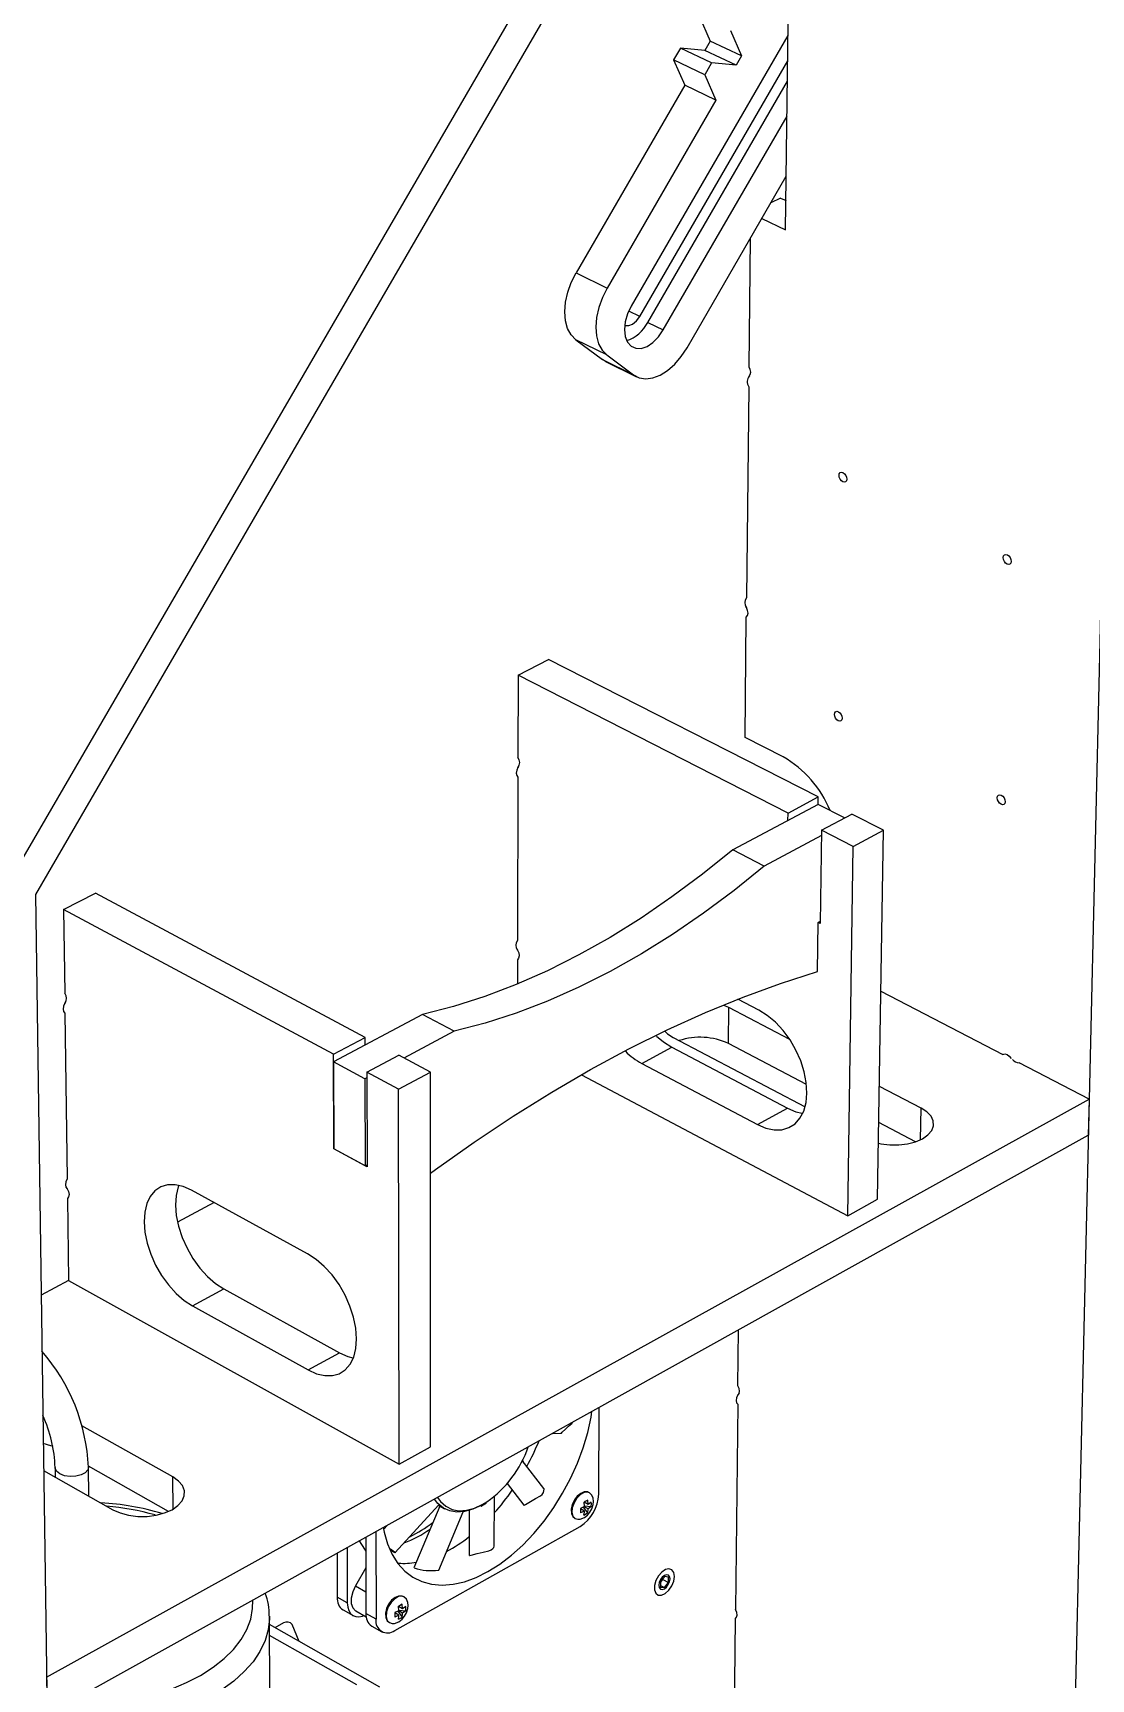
# Model space of a CAD drawing. Extents: x 0 to 154, y 0 to 214.
# Drawn here: x 91.3 to 125.6, y 113.3 to 166.6 of the extents above; entities that cross this region are included whole.
import ezdxf

# ---------------------------------------------------------------- set-up
doc = ezdxf.new("R2010")
doc.units = 0
doc.layers.get('0').update_dxf_attribs({"linetype": 'CONTINUOUS'})

msp = doc.modelspace()

# ---------------------------------------------------------------- linework, layer by layer
at = {"color": 7, "linetype": 'CONTINUOUS'}
for p, q in [((90.284, 138.702), (123.77, 196.37)), ((124.473, 195.738), (91.381, 138.729)), ((126.935, 193.446), (124.726, 98.511)), ((115.679, 160.253), (115.93, 181.02)), ((112.876, 167.185), (113.24, 166.36)), ((115.755, 166.547), (110.679, 157.782)), ((113.24, 166.36), (113.065, 166.059)), ((114.252, 165.88), (113.24, 166.36)), ((113.889, 166.707), (114.252, 165.88)), ((112.269, 166.138), (112.046, 165.754)), ((113.281, 165.658), (112.269, 166.138)), ((113.065, 166.059), (112.269, 166.138)), ((114.077, 165.579), (113.065, 166.059)), ((114.252, 165.88), (114.077, 165.579)), ((110.953, 157.446), (115.745, 165.722)), ((113.058, 165.273), (112.046, 165.754)), ((112.046, 165.754), (112.411, 164.931)), ((113.281, 165.658), (113.058, 165.273)), ((113.058, 165.273), (113.423, 164.449)), ((114.077, 165.579), (113.281, 165.658)), ((112.411, 164.931), (108.893, 158.858)), ((111.212, 157.253), (115.737, 165.07)), ((113.423, 164.449), (112.411, 164.931)), ((113.423, 164.449), (109.899, 158.366)), ((111.714, 157.007), (115.724, 163.934)), ((112.486, 156.428), (115.7, 161.983)), ((115.518, 161.28), (115.203, 161.123)), ((115.518, 161.28), (115.691, 161.197)), ((114.913, 160.622), (115.679, 160.253)), ((114.494, 155.807), (114.539, 159.977)), ((108.893, 158.858), (109.899, 158.366)), ((111.212, 157.253), (111.714, 157.007)), ((109.886, 156.198), (108.882, 156.692)), ((108.882, 156.692), (109.748, 156.05)), ((109.886, 156.198), (110.751, 155.556)), ((109.748, 156.05), (110.751, 155.556)), ((109.848, 155.989), (109.748, 156.05)), ((109.848, 155.989), (110.851, 155.494)), ((114.487, 155.168), (114.412, 148.335)), ((114.363, 143.812), (114.406, 147.706)), ((107.018, 145.832), (108, 146.339)), ((116.738, 141.886), (108, 146.339)), ((107.018, 145.832), (107.01, 143.161)), ((115.756, 141.365), (107.018, 145.832)), ((115.597, 143.184), (114.363, 143.812)), ((107.008, 142.529), (106.993, 137.24)), ((115.756, 141.365), (116.738, 141.886)), ((116.734, 141.644), (116.738, 141.886)), ((116.734, 141.644), (113.966, 140.174)), ((115.753, 141.123), (115.756, 141.365)), ((117.589, 141.208), (116.734, 141.644)), ((116.841, 140.81), (117.823, 141.332)), ((118.848, 140.81), (117.823, 141.332)), ((116.841, 140.81), (116.8, 137.792)), ((117.867, 140.286), (116.841, 140.81)), ((117.867, 140.286), (118.848, 140.81)), ((118.659, 128.857), (118.848, 140.81)), ((116.839, 140.635), (114.988, 139.649)), ((117.69, 128.32), (117.867, 140.286)), ((114.988, 139.649), (113.966, 140.174)), ((91.381, 138.729), (92.231, 78.7)), ((92.292, 138.239), (93.322, 138.77)), ((102.06, 134.101), (93.322, 138.77)), ((92.292, 138.239), (92.328, 135.527)), ((101.03, 133.555), (92.292, 138.239)), ((116.715, 136.234), (116.737, 137.825)), ((116.737, 137.825), (116.801, 137.86)), ((116.8, 137.792), (116.737, 137.825)), ((106.991, 136.616), (106.989, 135.827)), ((118.766, 135.597), (122.716, 133.551)), ((92.337, 134.885), (92.407, 129.516)), ((113.839, 135.065), (113.676, 135.138)), ((113.827, 133.901), (113.839, 135.065)), ((115.811, 134.034), (113.839, 135.065)), ((114.811, 134.985), (114.136, 135.337)), ((103.917, 134.841), (101.031, 133.309)), ((104.939, 134.298), (103.917, 134.841)), ((101.03, 133.555), (102.06, 134.101)), ((102.06, 133.855), (102.06, 134.101)), ((104.939, 134.298), (103.312, 133.431)), ((112.039, 134.095), (116.309, 131.85)), ((116.355, 132.574), (113.827, 133.901)), ((101.042, 130.494), (101.03, 133.555)), ((102.053, 132.761), (101.031, 133.309)), ((101.031, 133.309), (101.042, 130.494)), ((102.116, 132.973), (103.146, 133.521)), ((104.171, 132.973), (103.146, 133.521)), ((111.021, 133.257), (111.992, 133.781)), ((111.992, 133.781), (115.739, 131.809)), ((122.726, 133.557), (122.716, 133.551)), ((125.508, 132.105), (123.241, 133.279)), ((102.117, 132.795), (102.053, 132.761)), ((102.053, 132.761), (102.06, 129.943)), ((103.142, 132.423), (102.116, 132.973)), ((102.116, 132.973), (102.124, 129.908)), ((103.142, 132.423), (104.171, 132.973)), ((104.174, 120.839), (104.171, 132.973)), ((109.069, 132.892), (117.69, 128.32)), ((111.021, 133.257), (114.769, 131.279)), ((103.158, 120.276), (103.142, 132.423)), ((120.067, 131.809), (118.717, 132.515)), ((91.74, 113.383), (125.508, 132.105)), ((114.769, 131.279), (115.739, 131.809)), ((125.508, 132.105), (125.48, 130.934)), ((119.888, 130.721), (118.699, 131.345)), ((91.757, 112.171), (125.48, 130.934)), ((102.06, 129.943), (101.042, 130.494)), ((102.124, 129.908), (101.042, 130.494)), ((102.06, 129.943), (102.124, 129.977)), ((100.196, 127.092), (96.432, 129.152)), ((92.416, 128.883), (92.451, 126.226)), ((97.168, 128.749), (95.983, 128.115)), ((117.69, 128.32), (118.659, 128.857)), ((92.451, 126.226), (91.565, 125.752)), ((92.451, 126.226), (103.158, 120.276)), ((96.465, 125.404), (97.482, 125.953)), ((97.482, 125.953), (101.23, 123.886)), ((96.465, 125.404), (100.213, 123.33)), ((114.135, 122.818), (114.155, 124.633)), ((100.213, 123.33), (101.23, 123.886)), ((109.625, 119.307), (109.642, 122.122)), ((114.129, 122.224), (114.056, 115.57)), ((95.828, 119.866), (92.883, 121.522)), ((108.125, 121.278), (108.405, 121.282)), ((103.158, 120.276), (104.174, 120.839)), ((91.645, 120.074), (93.892, 118.804)), ((92.018, 120.168), (92.022, 119.861)), ((95.695, 118.751), (93.094, 120.217)), ((93.107, 119.247), (93.096, 120.183)), ((107.85, 119.494), (107.15, 120.4)), ((107.157, 120.414), (107.178, 120.364)), ((106.657, 119.651), (107.201, 118.95)), ((103.034, 117.416), (104.435, 118.95)), ((104.475, 118.923), (103.639, 116.925)), ((104.432, 118.947), (104.627, 118.838)), ((105.809, 118.917), (105.82, 118.923)), ((105.82, 118.923), (105.853, 118.94)), ((105.853, 118.94), (105.99, 119.022)), ((106.241, 117.633), (106.244, 119.238)), ((109.163, 118.905), (109.032, 118.848)), ((109.125, 118.888), (109.266, 118.7)), ((109.163, 118.905), (109.149, 119.051)), ((109.282, 118.972), (109.15, 119.045)), ((109.281, 118.83), (109.153, 118.901)), ((109.161, 118.928), (109.383, 118.904)), ((109.282, 118.972), (109.268, 119.118)), ((104.443, 116.851), (105.233, 118.738)), ((105.43, 118.781), (105.428, 117.327)), ((109.162, 118.763), (109.031, 118.706)), ((109.162, 118.763), (109.032, 118.835)), ((102.078, 117.914), (102.085, 115.445)), ((102.405, 118.095), (102.411, 115.26)), ((102.787, 118.308), (102.656, 118.165)), ((103.02, 114.891), (109.027, 118.267)), ((101.151, 117.398), (101.156, 115.969)), ((101.476, 117.578), (101.481, 115.785)), ((102.081, 116.919), (101.744, 116.335)), ((111.625, 116.477), (111.623, 116.301)), ((111.623, 116.301), (111.751, 116.285)), ((111.624, 116.356), (111.751, 116.285)), ((111.754, 116.638), (111.625, 116.477)), ((111.625, 116.451), (111.701, 116.546)), ((111.701, 116.546), (111.701, 116.572)), ((111.701, 116.546), (111.88, 116.447)), ((111.751, 116.285), (111.88, 116.447)), ((111.882, 116.623), (111.754, 116.638)), ((111.88, 116.447), (111.882, 116.623)), ((101.481, 115.785), (101.156, 115.969)), ((103.149, 115.53), (103.135, 115.678)), ((103.271, 115.598), (103.135, 115.675)), ((103.271, 115.598), (103.256, 115.746)), ((98.96, 115.354), (98.96, 115.332)), ((98.976, 112.82), (98.96, 115.332)), ((101.344, 115.561), (101.669, 115.378)), ((101.753, 115.527), (102.093, 115.335)), ((102.411, 115.26), (102.085, 115.445)), ((103.149, 115.53), (103.016, 115.472)), ((103.15, 115.388), (103.016, 115.463)), ((103.15, 115.388), (103.016, 115.33)), ((103.115, 115.515), (103.257, 115.326)), ((103.271, 115.456), (103.145, 115.527)), ((103.147, 115.557), (103.375, 115.531)), ((113.938, 104.67), (114.053, 115.278)), ((102.532, 113.057), (98.962, 115.084)), ((99.412, 115.137), (99.138, 114.984)), ((99.925, 114.537), (99.7, 115.091)), ((102.272, 115.037), (102.598, 114.853)), ((91.74, 113.383), (91.757, 112.171))]:
    msp.add_line(p, q, dxfattribs=at)
at = {"color": 8, "linetype": 'CONTINUOUS'}
for p, q in [((110.953, 157.446), (110.597, 157.62)), ((120.049, 130.787), (120.067, 131.809)), ((95.838, 118.824), (95.828, 119.866)), ((105.872, 118.981), (106, 119.058)), ((101.744, 116.335), (102.083, 116.144)), ((101.787, 113.132), (98.964, 114.737))]:
    msp.add_line(p, q, dxfattribs=at)
at = {"color": 7, "linetype": 'CONTINUOUS'}
for points in [[(108.882, 156.692), (108.729, 156.847), (108.616, 157.055), (108.547, 157.307), (108.525, 157.594), (108.55, 157.904), (108.622, 158.227), (108.737, 158.549), (108.893, 158.858)], [(109.899, 158.366), (109.744, 158.057), (109.628, 157.734), (109.556, 157.411), (109.53, 157.1), (109.552, 156.813), (109.621, 156.56), (109.734, 156.353), (109.886, 156.198)], [(110.679, 157.782), (110.56, 157.532), (110.485, 157.274), (110.458, 157.024), (110.482, 156.799), (110.554, 156.614), (110.671, 156.483), (110.823, 156.414), (111, 156.412), (111.191, 156.477), (111.382, 156.604), (111.56, 156.784), (111.714, 157.007)], [(110.462, 157.166), (110.48, 157.158), (110.596, 157.149), (110.724, 157.199), (110.848, 157.302), (110.953, 157.446)], [(110.751, 155.556), (110.936, 155.46), (111.147, 155.426), (111.377, 155.455), (111.616, 155.547), (111.855, 155.696), (112.086, 155.899), (112.299, 156.146), (112.486, 156.428)], [(117.408, 152.299), (117.418, 152.352), (117.446, 152.388), (117.487, 152.4), (117.536, 152.388), (117.584, 152.353), (117.624, 152.3), (117.651, 152.238), (117.659, 152.176), (117.649, 152.123), (117.621, 152.087), (117.58, 152.075), (117.531, 152.087), (117.484, 152.122), (117.443, 152.175), (117.417, 152.237), (117.408, 152.299)], [(122.73, 149.639), (122.741, 149.692), (122.769, 149.728), (122.811, 149.74), (122.861, 149.727), (122.909, 149.692), (122.95, 149.639), (122.977, 149.576), (122.985, 149.513), (122.975, 149.46), (122.946, 149.425), (122.904, 149.412), (122.855, 149.425), (122.806, 149.461), (122.765, 149.514), (122.738, 149.576), (122.73, 149.639)], [(114.406, 147.706), (114.447, 147.758), (114.462, 147.836), (114.448, 147.928), (114.409, 148.02), (114.39, 148.049)], [(117.26, 144.561), (117.27, 144.613), (117.298, 144.647), (117.339, 144.659), (117.387, 144.646), (117.434, 144.611), (117.474, 144.558), (117.501, 144.497), (117.509, 144.435), (117.499, 144.384), (117.471, 144.349), (117.431, 144.338), (117.383, 144.35), (117.335, 144.386), (117.295, 144.438), (117.269, 144.5), (117.26, 144.561)], [(107.026, 142.872), (107.009, 142.845), (106.969, 142.752), (106.955, 142.659), (106.969, 142.581), (107.008, 142.529)], [(122.536, 141.859), (122.546, 141.911), (122.575, 141.946), (122.617, 141.957), (122.665, 141.944), (122.714, 141.908), (122.754, 141.855), (122.781, 141.793), (122.789, 141.731), (122.778, 141.679), (122.75, 141.645), (122.708, 141.634), (122.659, 141.647), (122.611, 141.683), (122.571, 141.736), (122.544, 141.798), (122.536, 141.859)], [(113.966, 140.174), (112.988, 139.385), (111.998, 138.648), (110.999, 137.965), (109.991, 137.338), (108.979, 136.769), (107.963, 136.259), (106.947, 135.81), (105.932, 135.423), (104.922, 135.1), (103.917, 134.841)], [(114.988, 139.649), (114.009, 138.857), (113.019, 138.118), (112.019, 137.433), (111.012, 136.805), (110, 136.234), (108.984, 135.722), (107.968, 135.272), (106.954, 134.883), (105.943, 134.558), (104.939, 134.298)], [(106.975, 136.955), (106.992, 136.928), (107.032, 136.835), (107.046, 136.744), (107.031, 136.667), (106.991, 136.616)], [(104.172, 129.698), (104.34, 129.821), (105.595, 130.71), (106.851, 131.546), (108.106, 132.328), (109.358, 133.055), (110.605, 133.727), (111.846, 134.342), (113.08, 134.901), (114.303, 135.403), (115.516, 135.847), (116.715, 136.234)], [(92.355, 135.241), (92.332, 135.206), (92.292, 135.111), (92.278, 135.016), (92.294, 134.937), (92.337, 134.885)], [(114.769, 131.279), (115.042, 131.163), (115.308, 131.106), (115.558, 131.111), (115.786, 131.177), (115.983, 131.303), (116.144, 131.484), (116.264, 131.715), (116.34, 131.99), (116.368, 132.299), (116.348, 132.634), (116.281, 132.985), (116.168, 133.339), (116.013, 133.688), (115.821, 134.019), (115.598, 134.323), (115.35, 134.59), (115.085, 134.813), (114.811, 134.985)], [(111.501, 134.135), (111.723, 133.951), (111.992, 133.781)], [(111.782, 134.286), (111.856, 134.215), (112.039, 134.095)], [(122.716, 133.551), (122.778, 133.567), (122.851, 133.546), (122.922, 133.492), (122.983, 133.413)], [(115.739, 131.809), (116.013, 131.693), (116.211, 131.645)], [(118.688, 130.67), (118.767, 130.654), (119.054, 130.619), (119.346, 130.619), (119.63, 130.654), (119.89, 130.722), (120.114, 130.82), (120.29, 130.943), (120.41, 131.084), (120.468, 131.237), (120.46, 131.394), (120.388, 131.546), (120.255, 131.687), (120.067, 131.809)], [(92.407, 129.516), (92.367, 129.421), (92.353, 129.328), (92.369, 129.25), (92.412, 129.2), (92.416, 129.197)], [(92.37, 129.26), (92.412, 129.2), (92.452, 129.105), (92.468, 129.012), (92.455, 128.934), (92.416, 128.883)], [(96.432, 129.152), (96.162, 129.271), (95.901, 129.33), (95.657, 129.326), (95.437, 129.259), (95.248, 129.133), (95.095, 128.95), (94.984, 128.717), (94.918, 128.44), (94.897, 128.128), (94.924, 127.79), (94.997, 127.437), (95.114, 127.079), (95.272, 126.727), (95.465, 126.392), (95.688, 126.083), (95.934, 125.81), (96.195, 125.582), (96.465, 125.404)], [(96.021, 129.307), (96.004, 129.26), (95.937, 128.984), (95.917, 128.672), (95.943, 128.335), (96.016, 127.982), (96.133, 127.625), (96.29, 127.273), (96.482, 126.938), (96.705, 126.63), (96.951, 126.358), (97.213, 126.13), (97.482, 125.953)], [(100.213, 123.33), (100.486, 123.208), (100.75, 123.146), (100.998, 123.146), (101.223, 123.209), (101.417, 123.333), (101.574, 123.514), (101.689, 123.747), (101.76, 124.025), (101.783, 124.339), (101.758, 124.679), (101.685, 125.036), (101.568, 125.398), (101.409, 125.754), (101.213, 126.094), (100.986, 126.407), (100.736, 126.682), (100.47, 126.913), (100.196, 127.092)], [(101.23, 123.886), (101.503, 123.764), (101.66, 123.72)], [(114.129, 122.519), (114.132, 122.521), (114.172, 122.568), (114.186, 122.641), (114.173, 122.729), (114.135, 122.818)], [(114.174, 122.582), (114.132, 122.521), (114.093, 122.432), (114.079, 122.344), (114.091, 122.271), (114.129, 122.224)], [(102.645, 118.229), (102.675, 118.074), (102.784, 117.695), (102.933, 117.356), (103.122, 117.062), (103.347, 116.816), (103.606, 116.621), (103.895, 116.479), (104.21, 116.393), (104.549, 116.363), (104.905, 116.39), (105.275, 116.472), (105.654, 116.609), (106.038, 116.8), (106.421, 117.04), (106.799, 117.328), (107.168, 117.66), (107.522, 118.032), (107.857, 118.438), (108.17, 118.875), (108.456, 119.336), (108.711, 119.816), (108.934, 120.309), (109.12, 120.808), (109.269, 121.309), (109.376, 121.804), (109.407, 121.991)], [(108.411, 121.3), (108.404, 121.287), (108.403, 121.285), (108.403, 121.284), (108.403, 121.283), (108.403, 121.282), (108.404, 121.282), (108.404, 121.282), (108.405, 121.282), (108.406, 121.282), (108.414, 121.286), (108.443, 121.311), (108.549, 121.414), (108.651, 121.512), (108.753, 121.598), (108.781, 121.643)], [(91.958, 120.847), (91.874, 120.879), (91.633, 120.945)], [(93.892, 118.804), (94.125, 118.699), (94.396, 118.626), (94.691, 118.588), (94.994, 118.588), (95.29, 118.626), (95.565, 118.699), (95.804, 118.805), (95.996, 118.937), (96.13, 119.088), (96.201, 119.253), (96.205, 119.421), (96.141, 119.584), (96.014, 119.735), (95.828, 119.866)], [(107.201, 118.951), (107.201, 118.951), (107.201, 118.951), (107.201, 118.95), (107.201, 118.95), (107.201, 118.95), (107.202, 118.95), (107.204, 118.95), (107.215, 118.954), (107.257, 118.976), (107.418, 119.073), (107.578, 119.168), (107.735, 119.256), (107.788, 119.303), (107.831, 119.364), (107.851, 119.416), (107.856, 119.469), (107.854, 119.483), (107.851, 119.491), (107.849, 119.495)], [(105.765, 118.918), (105.542, 118.818), (105.279, 118.746), (105.029, 118.728), (104.798, 118.766), (104.592, 118.859), (104.415, 119.004), (104.302, 119.151)], [(109.293, 119.362), (109.259, 119.38), (109.151, 119.379), (109.041, 119.334), (108.931, 119.245), (108.835, 119.121), (108.767, 118.977), (108.734, 118.828), (108.743, 118.687), (108.79, 118.585), (108.861, 118.526)], [(109.326, 119.353), (109.268, 119.375), (109.154, 119.364), (109.031, 119.295), (108.917, 119.178), (108.826, 119.029), (108.77, 118.868), (108.758, 118.717), (108.791, 118.596), (108.865, 118.521), (108.865, 118.521)], [(108.86, 118.524), (108.945, 118.496), (109.027, 118.498), (109.162, 118.552), (109.261, 118.632), (109.34, 118.729), (109.399, 118.836), (109.445, 118.978), (109.455, 119.072), (109.446, 119.176), (109.404, 119.278), (109.319, 119.358)], [(109.268, 119.118), (109.184, 119.07), (109.149, 119.051)], [(109.383, 118.904), (109.314, 118.851), (109.281, 118.83)], [(109.384, 119.045), (109.315, 118.992), (109.282, 118.972)], [(109.383, 118.904), (109.386, 119.005), (109.384, 119.045)], [(109.032, 118.848), (109.032, 118.744), (109.031, 118.706)], [(109.147, 118.633), (109.16, 118.723), (109.162, 118.763)], [(109.147, 118.633), (109.234, 118.679), (109.266, 118.7)], [(109.266, 118.7), (109.279, 118.79), (109.281, 118.83)], [(101.87, 117.798), (102.033, 117.526), (102.079, 117.462)], [(102.849, 117.554), (102.914, 117.513), (102.97, 117.476), (103.013, 117.444), (103.032, 117.425), (103.033, 117.415), (103.03, 117.414), (103.026, 117.414), (103.023, 117.415)], [(105.438, 117.326), (105.445, 117.327), (105.493, 117.336), (105.685, 117.382), (105.877, 117.431), (106.068, 117.479), (106.137, 117.508), (106.195, 117.549), (106.226, 117.585), (106.241, 117.623), (106.241, 117.634), (106.239, 117.64), (106.237, 117.643)], [(112.08, 116.647), (112.059, 116.775), (111.997, 116.861), (111.901, 116.893), (111.786, 116.867), (111.666, 116.785), (111.558, 116.661), (111.476, 116.509), (111.432, 116.351), (111.43, 116.208), (111.473, 116.099), (111.553, 116.04), (111.66, 116.037), (111.78, 116.092), (111.895, 116.197), (111.992, 116.337), (112.056, 116.494), (112.08, 116.647)], [(101.744, 116.335), (101.655, 116.141), (101.609, 115.945), (101.609, 115.768), (101.657, 115.625), (101.747, 115.531), (101.753, 115.527)], [(111.934, 116.565), (111.921, 116.639), (111.882, 116.687), (111.824, 116.7), (111.754, 116.677), (111.685, 116.622), (111.626, 116.542), (111.586, 116.449), (111.572, 116.359), (111.585, 116.284), (111.623, 116.237), (111.682, 116.224), (111.751, 116.247), (111.82, 116.302), (111.879, 116.382), (111.919, 116.474), (111.934, 116.565)], [(101.481, 115.785), (101.494, 115.653), (101.529, 115.539), (101.585, 115.448), (101.661, 115.382), (101.753, 115.346), (101.858, 115.339), (101.972, 115.362), (102.016, 115.379)], [(103.284, 115.993), (103.249, 116.011), (103.139, 116.009), (103.027, 115.964), (102.914, 115.874), (102.817, 115.749), (102.748, 115.603), (102.716, 115.452), (102.726, 115.31), (102.775, 115.208), (102.843, 115.152), (102.843, 115.152)], [(103.319, 115.984), (103.257, 116.006), (103.141, 115.994), (103.016, 115.924), (102.899, 115.806), (102.807, 115.655), (102.752, 115.493), (102.74, 115.34), (102.775, 115.219), (102.848, 115.145)], [(102.843, 115.149), (102.93, 115.119), (103.014, 115.121), (103.153, 115.177), (103.254, 115.258), (103.334, 115.356), (103.394, 115.464), (103.439, 115.607), (103.45, 115.701), (103.44, 115.805), (103.398, 115.907), (103.313, 115.987)], [(103.256, 115.746), (103.17, 115.697), (103.135, 115.678)], [(103.016, 115.472), (103.017, 115.368), (103.016, 115.33)], [(103.135, 115.257), (103.148, 115.348), (103.15, 115.388)], [(103.135, 115.257), (103.224, 115.304), (103.257, 115.326)], [(103.257, 115.326), (103.269, 115.416), (103.271, 115.456)], [(103.375, 115.673), (103.304, 115.619), (103.271, 115.598)], [(103.375, 115.531), (103.304, 115.477), (103.271, 115.456)], [(103.375, 115.531), (103.378, 115.633), (103.375, 115.673)], [(114.053, 115.278), (114.093, 115.323), (114.107, 115.395), (114.094, 115.482), (114.056, 115.57)]]:
    msp.add_lwpolyline(points, dxfattribs=at)
at = {"color": 8, "linetype": 'CONTINUOUS'}
for points in [[(93.096, 120.183), (93.075, 120.099), (92.992, 120.004), (92.858, 119.931), (92.686, 119.887), (92.5, 119.878), (92.32, 119.905), (92.168, 119.964), (92.064, 120.05), (92.019, 120.15), (92.018, 120.168)], [(104.401, 119.206), (104.502, 119.066), (104.672, 118.915), (104.873, 118.817), (105.099, 118.774), (105.346, 118.788), (105.606, 118.857), (105.872, 118.981)], [(93.498, 112.488), (94.098, 112.565), (94.682, 112.677), (95.243, 112.822), (95.774, 112.999), (96.269, 113.207), (96.724, 113.442), (97.133, 113.702), (97.491, 113.984), (97.795, 114.284), (98.042, 114.6), (98.229, 114.928), (98.353, 115.264), (98.415, 115.605), (98.418, 115.877)], [(98.96, 115.332), (98.96, 115.273), (98.92, 114.917), (98.817, 114.565), (98.653, 114.219), (98.428, 113.883), (98.144, 113.561), (97.805, 113.255), (97.413, 112.969), (96.973, 112.706), (96.488, 112.468), (95.964, 112.258), (95.406, 112.079), (94.82, 111.931), (94.211, 111.817), (93.586, 111.738)]]:
    msp.add_lwpolyline(points, dxfattribs=at)
at = {"color": 7, "linetype": 'CONTINUOUS'}
for centre, radius, start, end in [((110.173, 157.771), 1.161, 287.4035, 333.4789), ((114.295, 155.649), 0.253, 320.2916, 38.4629), ((114.715, 155.329), 0.28, 136.9401, 215.1317), ((114.612, 148.175), 0.255, 141.3834, 217.371), ((106.815, 143.003), 0.25, 320.7053, 38.9636), ((113.855, 140.127), 3.519, 22.0596, 60.323), ((107.185, 137.083), 0.248, 140.8183, 218.8506), ((92.128, 135.364), 0.258, 322.3473, 39.1618), ((112.908, 131.937), 2.168, 64.9255, 108.271), ((112.192, 135.398), 2.44, 225.8047, 241.3265), ((123.232, 133.52), 0.241, 213.1437, 272.0964), ((86.957, 119.903), 6.145, 2.6113, 41.0546), ((87.63, 120.025), 4.39, 1.8616, 24.6545), ((100.129, 124.109), 8.163, 331.4441, 337.8949), ((103.892, 122.038), 3.651, 305.2814, 340.8651), ((100.571, 123.779), 7.613, 318.1658, 325.2188), ((93.083, 110.665), 8.37, 73.3488, 87.1261), ((108.33, 119.36), 1.297, 302.5171, 357.6461), ((101.342, 122.268), 4.848, 296.453, 306.8907), ((101.75, 121.708), 4.277, 291.5255, 304.3219), ((102.409, 121.736), 4.856, 298.0737, 308.4503), ((105.993, 122.046), 5.502, 235.2632, 237.3253), ((103.31, 119.367), 2.3, 265.7438, 280.0935), ((104.181, 118.428), 1.597, 250.5255, 279.3922), ((97.065, 115.407), 1.889, 358.51, 21.5911), ((101.581, 115.917), 0.428, 173.129, 236.3549), ((99.529, 114.944), 0.226, 40.6797, 121.1287), ((102.509, 115.393), 0.427, 173.0253, 236.3197), ((102.788, 115.196), 0.383, 170.2926, 307.1543)]:
    msp.add_arc(centre, radius, start, end, dxfattribs=at)
at = {"color": 8, "linetype": 'CONTINUOUS'}
msp.add_arc((92.84, 109.771), 9.188, 74.7691, 84.7227, dxfattribs=at)

doc.saveas('drawing.dxf')
